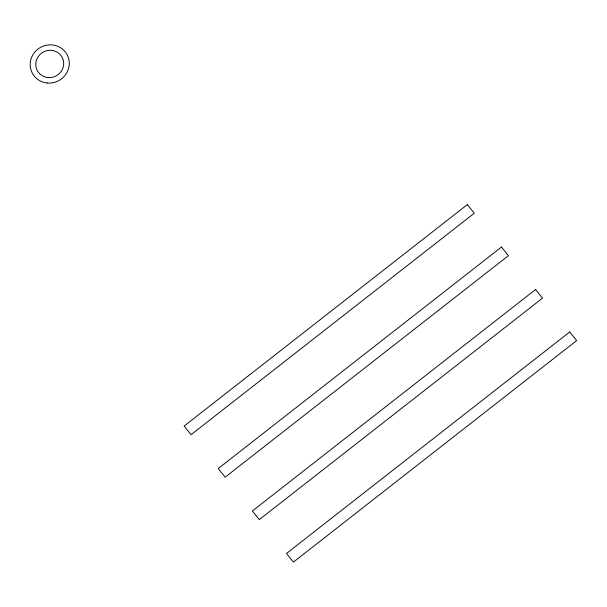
<?xml version="1.0" encoding="UTF-8"?>
<svg xmlns="http://www.w3.org/2000/svg" width="607" height="607" viewBox="0 0 607 607"><rect width="100%" height="100%" fill="white"/><g stroke="black" fill="none" stroke-linecap="round" stroke-linejoin="round"><path stroke-width="0.91" d="M467.344 204.589L184.111 426.084L191.046 434.711L474.279 213.216L467.344 204.589M501.473 247.049L218.232 468.543L225.167 477.17L508.4 255.676L501.473 247.049M535.594 289.509L252.36 510.995L259.295 519.622L542.529 298.136L535.594 289.509M569.715 331.961L286.481 553.455L293.416 562.082L576.65 340.588L569.715 331.961M47.907 77.559A14.082 13.544 -28.3 0 0 62.627 58.325A14.082 13.544 -28.3 0 0 38.651 55.988A14.082 13.544 -28.3 0 0 47.907 77.559M47.171 83A19.712 18.969 -28.3 0 0 67.787 56.072A19.712 18.969 -28.3 0 0 34.227 52.801A19.712 18.969 -28.3 0 0 47.171 83"/></g></svg>
